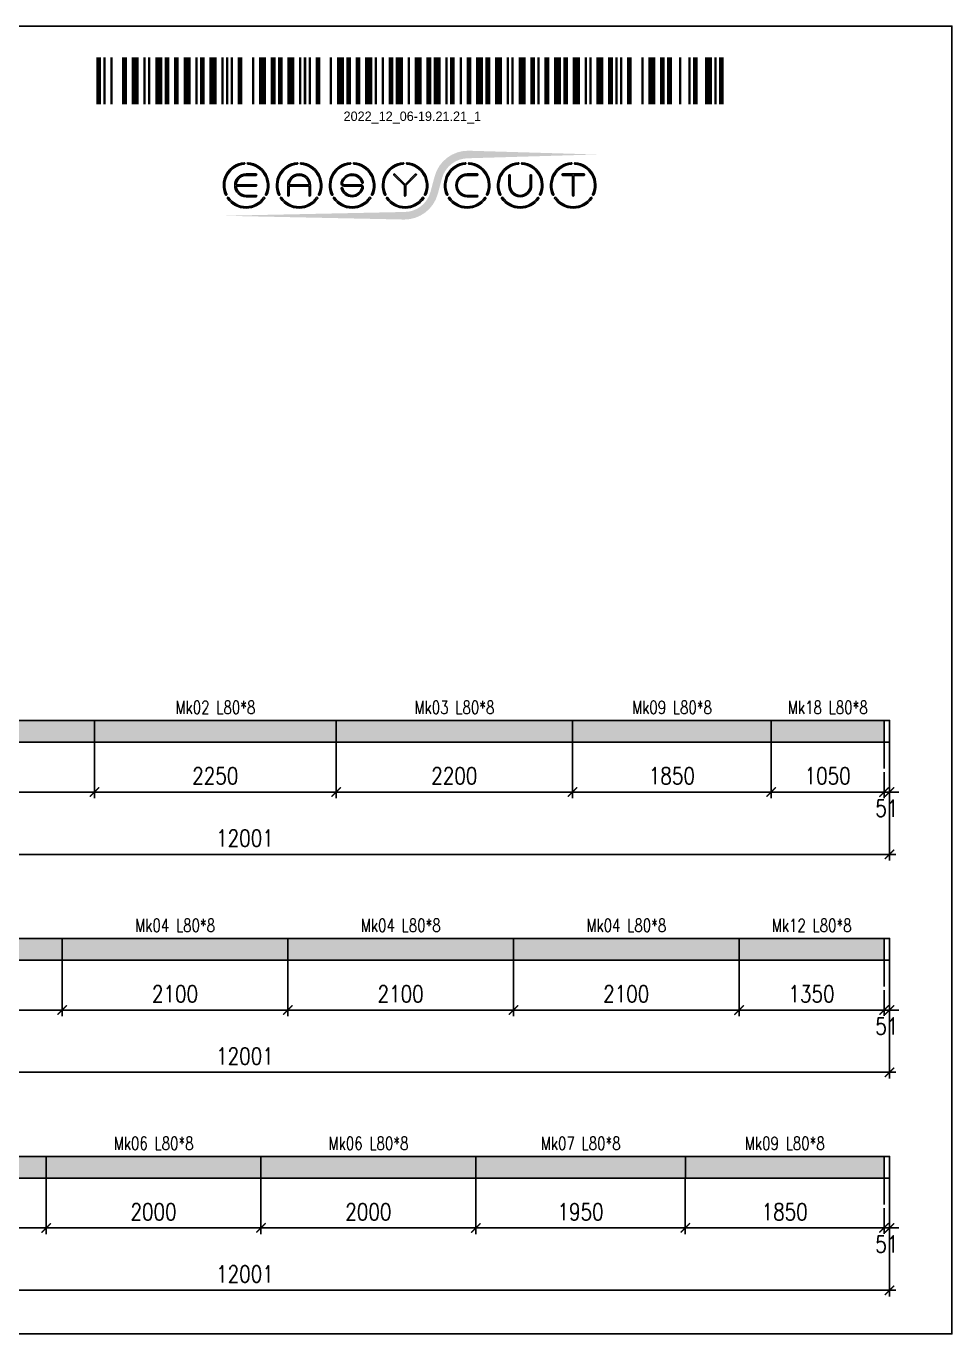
# Model space of a CAD drawing. Header units: millimetres. Extents: x -56 to 421004, y -1 to 91234.
# Drawn here: x 304739 to 313356, y 78962 to 91137 of the extents above; entities that cross this region are included whole.
import ezdxf
from ezdxf.enums import TextEntityAlignment as Align

# ---------------------------------------------------------------- set-up
doc = ezdxf.new("R2010")
doc.units = ezdxf.units.MM
doc.styles.add('EasyCutStyle', font='romans.shx', dxfattribs={"width": 0.8})
doc.styles.add('EasyCutStyleOptimezeBars', font='Romans.shx', dxfattribs={"width": 0.8})
doc.dimstyles.new('EasyCutDimOptimezeBars', dxfattribs={"dimscale": 57.971, "dimtxt": 2.7, "dimasz": 1.5, "dimexe": 1, "dimexo": 0, "dimgap": 1.25, "dimtad": 1, "dimdec": 1, "dimrnd": 0.5, "dimzin": 12, "dimdsep": 46, "dimtxsty": 'EasyCutStyleOptimezeBars', "dimblk": 'ARCHTICK', "dimblk1": 'ARCHTICK', "dimblk2": 'ARCHTICK', "dimcen": 1, "dimdle": 1, "dimclrd": 1, "dimclre": 1, "dimclrt": 3, "dimadec": 3, "dimazin": 0, "dimtfac": 1, "dimtdec": 1, "dimtix": 1, "dimtmove": 0, "dimatfit": 3, "dimfxl": 1, "dimtfill": 1, "dimtolj": 1, "dimtzin": 0, "dimarcsym": 0})

# ---------------------------------------------------------------- blocks, each defined once
blk = doc.blocks.new('Logo')
h = blk.add_hatch(color=256)
h.set_gradient(color1=(255, 0, 0), color2=(255, 255, 0), tint=1)
h.paths.add_polyline_path([(20.48, 4.44, -0.339454), (37.06, 17.17), (118.64, 19.57), (37.06, 21.97, 0.339454), (15.84, 5.69), (13.2, -4.16, -0.339454), (-3.38, -16.88), (-118.22, -19.28), (-3.38, -21.68, 0.339454), (17.84, -5.4)])
for color, points in [(140, [(-115.95, -5.72, -1), (-116.73, -6.09, -0.520567), (-104.94, 14.35, -1), (-104.86, 13.48, 0.520567)]), (140, [(-91.41, -5.72, 1), (-90.63, -6.09, 0.520567), (-102.42, 14.35, 0.916853), (-102.57, 13.5, 0.043377), (-102.5, 13.48, -0.520567)]), (140, [(-82.35, -5.72, -1), (-83.13, -6.09, -0.520567), (-71.34, 14.35, -1), (-71.26, 13.48, 0.520567)]), (140, [(-57.81, -5.72, 1), (-57.03, -6.09, 0.520567), (-68.82, 14.35, 1), (-68.9, 13.48, -0.520567)]), (140, [(-48.75, -5.72, -1), (-49.53, -6.09, -0.520567), (-37.74, 14.35, -1), (-37.66, 13.48, 0.520567)]), (140, [(-24.21, -5.72, 1), (-23.43, -6.09, 0.520567), (-35.22, 14.35, 1), (-35.3, 13.48, -0.520567)]), (140, [(-15.15, -5.72, -1), (-15.93, -6.09, -0.520567), (-4.14, 14.35, -1), (-4.06, 13.48, 0.520567)]), (140, [(9.39, -5.72, 1), (10.17, -6.09, 0.520567), (-1.62, 14.35, 1), (-1.7, 13.48, -0.520567)]), (140, [(24.21, -5.72, -1), (23.43, -6.09, -0.520567), (35.22, 14.35, -1), (35.3, 13.48, 0.520567)]), (140, [(48.75, -5.72, 1), (49.53, -6.09, 0.520567), (37.74, 14.35, 1), (37.66, 13.48, -0.520567)]), (140, [(57.81, -5.72, -1), (57.03, -6.09, -0.520567), (68.82, 14.35, -1), (68.9, 13.48, 0.520567)]), (140, [(82.35, -5.72, 1), (83.13, -6.09, 0.520567), (71.34, 14.35, 1), (71.26, 13.48, -0.520567)]), (140, [(91.41, -5.72, -1), (90.63, -6.09, -0.520567), (102.42, 14.35, -1), (102.5, 13.48, 0.520567)]), (140, [(115.95, -5.72, 1), (116.73, -6.09, 0.520567), (104.94, 14.35, 1), (104.86, 13.48, -0.520567)]), (256, [(-97.34, 0.43), (-110, 0.43, -0.394366), (-103.68, 6.34), (-97.34, 6.34, 1), (-97.34, 7.2), (-103.68, 7.2, 1), (-103.68, -7.2), (-97.34, -7.2, 1), (-97.34, -6.34), (-103.68, -6.34, -0.394366), (-110, -0.43), (-97.34, -0.43, 1)]), (256, [(-31.16, -0.43, -0.486114), (-30.32, -1.5, -0.776377), (-42.6, -1.64, 1), (-43.43, -1.86, 0.776377), (-29.48, -1.71, 0.486114), (-31.16, 0.43), (-41.8, 0.43, -0.486114), (-42.64, 1.5, -0.776377), (-30.36, 1.64, 1), (-29.53, 1.86, 0.776377), (-43.48, 1.71, 0.486114), (-41.8, -0.43)]), (256, [(-9.34, 7.07, 1), (-9.95, 6.46), (-3.31, -0.18), (-3.31, -6.34, 1), (-2.45, -6.34), (-2.45, -0.18), (4.19, 6.46, 1), (3.58, 7.07), (-2.88, 0.61)]), (256, [(36.48, -7.2), (42.82, -7.2, 1), (42.82, -6.34), (36.48, -6.34, -1), (36.48, 6.34), (42.82, 6.34, 1), (42.82, 7.2), (36.48, 7.2, 1)]), (256, [(63.74, 0), (63.74, 6.34, 1), (62.88, 6.34), (62.88, 0, 1), (77.28, 0), (77.28, 6.34, 1), (76.42, 6.34), (76.42, 0, -1)]), (256, [(96.91, 7.2, 1), (96.91, 6.34), (103.25, 6.34), (103.25, -6.34, 1), (104.11, -6.34), (104.11, 6.34), (110.45, 6.34, 1), (110.45, 7.2)]), (140, [(-91.88, -8.26, 1), (-92.59, -7.76, -0.520567), (-114.77, -7.76, 1), (-115.48, -8.26, 0.520567)]), (140, [(-58.28, -8.26, 1), (-58.99, -7.76, -0.520567), (-81.17, -7.76, 1), (-81.88, -8.26, 0.520567)]), (140, [(-24.68, -8.26, 1), (-25.39, -7.76, -0.520567), (-47.57, -7.76, 1), (-48.28, -8.26, 0.520567)]), (140, [(8.92, -8.26, 1), (8.21, -7.76, -0.520567), (-13.97, -7.76, 1), (-14.68, -8.26, 0.520567)]), (140, [(48.28, -8.26, 1), (47.57, -7.76, -0.520567), (25.39, -7.76, 1), (24.68, -8.26, 0.520567)]), (140, [(81.88, -8.26, 1), (81.17, -7.76, -0.520567), (58.99, -7.76, 1), (58.28, -8.26, 0.520567)]), (140, [(115.48, -8.26, 1), (114.77, -7.76, -0.520567), (92.59, -7.76, 1), (91.88, -8.26, 0.520567)])]:
    blk.add_hatch(color=color).paths.add_polyline_path(points)
h = blk.add_hatch(color=256)
h.paths.add_polyline_path([(-63.74, -0.43), (-63.74, -6.34, 1), (-62.88, -6.34), (-62.88, 0, 1), (-77.28, 0), (-77.28, -6.34, 1), (-76.42, -6.34), (-76.42, -0.43)])
h.paths.add_polyline_path([(-76.4, 0.43, -0.933992), (-63.76, 0.43)], flags=16)
for p, q in [((-97.34, 0.43), (-110, 0.43)), ((-103.68, 7.2), (-97.34, 7.2)), ((-103.68, 6.34), (-97.34, 6.34)), ((-77.28, 0), (-77.28, -6.34)), ((-63.76, 0.43), (-76.4, 0.43)), ((-62.88, 0), (-62.88, -6.34)), ((-31.16, 0.43), (-41.8, 0.43)), ((-3.31, -0.18), (-9.95, 6.46)), ((-2.88, 0.61), (-9.34, 7.07)), ((-2.88, 0.61), (3.58, 7.07)), ((-2.45, -0.18), (4.19, 6.46)), ((36.48, 7.2), (42.82, 7.2)), ((36.48, 6.34), (42.82, 6.34)), ((62.88, 0), (62.88, 6.34)), ((63.74, 0), (63.74, 6.34)), ((76.42, 0), (76.42, 6.34)), ((77.28, 0), (77.28, 6.34)), ((110.45, 7.2), (96.91, 7.2)), ((103.25, 6.34), (96.91, 6.34)), ((103.25, 6.34), (103.25, -6.34)), ((104.11, 6.34), (104.11, -6.34)), ((110.45, 6.34), (104.11, 6.34)), ((-97.34, -0.43), (-110, -0.43)), ((-103.68, -6.34), (-97.34, -6.34)), ((-103.68, -7.2), (-97.34, -7.2)), ((-76.42, -0.43), (-76.42, -6.34)), ((-63.74, -0.43), (-76.42, -0.43)), ((-63.74, -0.43), (-63.74, -6.34)), ((-31.16, -0.43), (-41.8, -0.43)), ((-3.31, -0.18), (-3.31, -6.34)), ((-2.45, -0.18), (-2.45, -6.34)), ((36.48, -6.34), (42.82, -6.34)), ((36.48, -7.2), (42.82, -7.2))]:
    blk.add_line(p, q)
at = {"color": 140}
for centre, radius, start, end in [((-103.68, 0), 14.4, 95, 205), ((-103.68, 0), 13.54, 95, 205), ((-104.9, 13.91), 0.432, 275, 95), ((-102.46, 13.91), 0.432, 85, 265), ((-103.68, 0), 13.54, 335, 85), ((-103.68, 0), 14.4, 335, 85), ((-70.08, 0), 14.4, 95, 205), ((-70.08, 0), 13.54, 95, 205), ((-71.3, 13.91), 0.432, 275, 95), ((-68.86, 13.91), 0.432, 85, 265), ((-70.08, 0), 13.54, 335, 85), ((-70.08, 0), 14.4, 335, 85), ((-36.48, 0), 14.4, 95, 205), ((-36.48, 0), 13.54, 95, 205), ((-37.7, 13.91), 0.432, 275, 95), ((-35.26, 13.91), 0.432, 85, 265), ((-36.48, 0), 13.54, 335, 85), ((-36.48, 0), 14.4, 335, 85), ((-2.88, 0), 14.4, 95, 205), ((-2.88, 0), 13.54, 95, 205), ((-4.1, 13.91), 0.432, 275, 95), ((-1.66, 13.91), 0.432, 85, 265), ((-2.88, 0), 13.54, 335, 85), ((-2.88, 0), 14.4, 335, 85), ((36.48, 0), 14.4, 95, 205), ((36.48, 0), 13.54, 95, 205), ((35.26, 13.91), 0.432, 275, 95), ((37.7, 13.91), 0.432, 85, 265), ((36.48, 0), 13.54, 335, 85), ((36.48, 0), 14.4, 335, 85), ((70.08, 0), 14.4, 95, 205), ((70.08, 0), 13.54, 95, 205), ((68.86, 13.91), 0.432, 275, 95), ((71.3, 13.91), 0.432, 85, 265), ((70.08, 0), 13.54, 335, 85), ((70.08, 0), 14.4, 335, 85), ((103.68, 0), 14.4, 95, 205), ((103.68, 0), 13.54, 95, 205), ((102.46, 13.91), 0.432, 275, 95), ((104.9, 13.91), 0.432, 85, 265), ((103.68, 0), 13.54, 335, 85), ((103.68, 0), 14.4, 335, 85), ((-116.34, -5.9), 0.432, 205, 25), ((-115.12, -8.01), 0.432, 35, 215), ((-103.68, 0), 14.4, 215, 325), ((-103.68, 0), 13.54, 215, 325), ((-92.24, -8.01), 0.432, 325, 145), ((-91.02, -5.9), 0.432, 155, 335), ((-82.74, -5.9), 0.432, 205, 25), ((-81.52, -8.01), 0.432, 35, 215), ((-70.08, 0), 14.4, 215, 325), ((-70.08, 0), 13.54, 215, 325), ((-58.64, -8.01), 0.432, 325, 145), ((-57.42, -5.9), 0.432, 155, 335), ((-49.14, -5.9), 0.432, 205, 25), ((-47.92, -8.01), 0.432, 35, 215), ((-36.48, 0), 14.4, 215, 325), ((-36.48, 0), 13.54, 215, 325), ((-25.04, -8.01), 0.432, 325, 145), ((-23.82, -5.9), 0.432, 155, 335), ((-15.54, -5.9), 0.432, 205, 25), ((-14.32, -8.01), 0.432, 35, 215), ((-2.88, 0), 14.4, 215, 325), ((-2.88, 0), 13.54, 215, 325), ((8.56, -8.01), 0.432, 325, 145), ((9.78, -5.9), 0.432, 155, 335), ((23.82, -5.9), 0.432, 205, 25), ((25.04, -8.01), 0.432, 35, 215), ((36.48, 0), 14.4, 215, 325), ((36.48, 0), 13.54, 215, 325), ((47.92, -8.01), 0.432, 325, 145), ((49.14, -5.9), 0.432, 155, 335), ((57.42, -5.9), 0.432, 205, 25), ((58.64, -8.01), 0.432, 35, 215), ((70.08, 0), 14.4, 215, 325), ((70.08, 0), 13.54, 215, 325), ((81.52, -8.01), 0.432, 325, 145), ((82.74, -5.9), 0.432, 155, 335), ((91.02, -5.9), 0.432, 205, 25), ((92.24, -8.01), 0.432, 35, 215), ((103.68, 0), 14.4, 215, 325), ((103.68, 0), 13.54, 215, 325), ((115.12, -8.01), 0.432, 325, 145), ((116.34, -5.9), 0.432, 155, 335)]:
    blk.add_arc(centre, radius, start, end, dxfattribs=at)
for centre, radius, start, end in [((-103.68, 0), 7.2, 90, 270), ((-103.68, 0), 6.34, 90, 176.09044), ((-97.34, 6.77), 0.432, 270, 90), ((-97.34, 0), 0.432, 270, 90), ((-70.08, 0), 7.2, 0, 180), ((-70.08, 0), 6.34, 3.90956, 176.09044), ((-41.8, 1.3), 1.73, 166.29977, 270), ((-36.48, 0), 7.2, 15, 166.29977), ((-41.8, 1.3), 0.864, 166.29977, 270), ((-36.48, 0), 6.34, 15, 166.29977), ((-31.16, -1.3), 1.73, 346.29977, 90), ((-29.94, 1.75), 0.432, 195, 15), ((-9.65, 6.77), 0.432, 45, 225), ((3.89, 6.77), 0.432, 315, 135), ((36.48, 0), 7.2, 90, 270), ((36.48, 0), 6.34, 90, 270), ((42.82, 6.77), 0.432, 270, 90), ((63.31, 6.34), 0.432, 0, 180), ((70.08, 0), 7.2, 180, 0), ((70.08, 0), 6.34, 180, 0), ((76.85, 6.34), 0.432, 0, 180), ((96.91, 6.77), 0.432, 90, 270), ((110.45, 6.77), 0.432, 270, 90), ((-103.68, 0), 6.34, 183.90956, 270), ((-97.34, -6.77), 0.432, 270, 90), ((-76.85, -6.34), 0.432, 180, 0), ((-63.31, -6.34), 0.432, 180, 0), ((-43.02, -1.75), 0.432, 15, 195), ((-36.48, 0), 7.2, 195, 346.29977), ((-36.48, 0), 6.34, 195, 346.29977), ((-31.16, -1.3), 0.864, 346.29977, 90), ((-2.88, -6.34), 0.432, 180, 0), ((42.82, -6.77), 0.432, 270, 90), ((103.68, -6.34), 0.432, 180, 0)]:
    blk.add_arc(centre, radius, start, end)
blk = doc.blocks.new('BARCODE128_2022_12_06-19.21.21_1')
at = {"linetype": 'Continuous'}
for points, const_width in [([(1, 0), (1, 20)], 2), ([(3.5, 0), (3.5, 20)], 1), ([(6.5, 0), (6.5, 20)], 1), ([(12, 0), (12, 20)], 2), ([(16.5, 0), (16.5, 20)], 3), ([(20.5, 0), (20.5, 20)], 1), ([(22.5, 0), (22.5, 20)], 1), ([(26.5, 0), (26.5, 20)], 3), ([(30, 0), (30, 20)], 2), ([(34, 0), (34, 20)], 2), ([(38.5, 0), (38.5, 20)], 3), ([(42.5, 0), (42.5, 20)], 1), ([(45, 0), (45, 20)], 2), ([(49.5, 0), (49.5, 20)], 3), ([(53.5, 0), (53.5, 20)], 1), ([(55.5, 0), (55.5, 20)], 1), ([(57.5, 0), (57.5, 20)], 1), ([(61, 0), (61, 20)], 2), ([(66.5, 0), (66.5, 20)], 1), ([(70.5, 0), (70.5, 20)], 3), ([(75, 0), (75, 20)], 2), ([(78, 0), (78, 20)], 2), ([(82.5, 0), (82.5, 20)], 3), ([(86.5, 0), (86.5, 20)], 1), ([(88.5, 0), (88.5, 20)], 1), ([(90.5, 0), (90.5, 20)], 1), ([(94, 0), (94, 20)], 2), ([(99.5, 0), (99.5, 20)], 1), ([(103.5, 0), (103.5, 20)], 3), ([(107, 0), (107, 20)], 2), ([(111, 0), (111, 20)], 2), ([(115.5, 0), (115.5, 20)], 3), ([(118.5, 0), (118.5, 20)], 1), ([(121.5, 0), (121.5, 20)], 1), ([(125, 0), (125, 20)], 2), ([(128.5, 0), (128.5, 20)], 3), ([(132.5, 0), (132.5, 20)], 1), ([(136.5, 0), (136.5, 20)], 3), ([(141, 0), (141, 20)], 2), ([(144.5, 0), (144.5, 20)], 3), ([(148.5, 0), (148.5, 20)], 1), ([(151, 0), (151, 20)], 2), ([(154.5, 0), (154.5, 20)], 1), ([(158, 0), (158, 20)], 2), ([(162.5, 0), (162.5, 20)], 3), ([(166, 0), (166, 20)], 2), ([(170.5, 0), (170.5, 20)], 3), ([(174.5, 0), (174.5, 20)], 1), ([(176.5, 0), (176.5, 20)], 1), ([(180.5, 0), (180.5, 20)], 3), ([(185, 0), (185, 20)], 2), ([(187.5, 0), (187.5, 20)], 1), ([(191, 0), (191, 20)], 2), ([(195.5, 0), (195.5, 20)], 3), ([(199, 0), (199, 20)], 2), ([(203.5, 0), (203.5, 20)], 3), ([(207.5, 0), (207.5, 20)], 1), ([(209.5, 0), (209.5, 20)], 1), ([(213.5, 0), (213.5, 20)], 3), ([(218, 0), (218, 20)], 2), ([(220.5, 0), (220.5, 20)], 1), ([(222.5, 0), (222.5, 20)], 1), ([(226, 0), (226, 20)], 2), ([(231.5, 0), (231.5, 20)], 1), ([(235.5, 0), (235.5, 20)], 3), ([(240, 0), (240, 20)], 2), ([(243, 0), (243, 20)], 2), ([(247.5, 0), (247.5, 20)], 1), ([(251.5, 0), (251.5, 20)], 1), ([(254, 0), (254, 20)], 2), ([(259.5, 0), (259.5, 20)], 3), ([(262.5, 0), (262.5, 20)], 1), ([(265, 0), (265, 20)], 2)]:
    blk.add_lwpolyline(points, dxfattribs=dict(at, const_width=const_width))
blk.add_text('2022_12_06-19.21.21_1', height=4).set_placement((134, -7), align=Align.CENTER)
blk = doc.blocks.new('_ArchTick')
at = {"color": 0, "linetype": 'ByBlock', "const_width": 0.15}
blk.add_lwpolyline([(-0.5, -0.5), (0.5, 0.5)], dxfattribs=at)
blk = doc.blocks.new('*D1605')
at = {"color": 1, "lineweight": -2}
for p, q in [((303125, 84470), (303125, 83948)), ((305375, 84470), (305375, 83948)), ((303067, 84006), (305433, 84006))]:
    blk.add_line(p, q, dxfattribs=at)
at = {"layer": 'Defpoints', "color": 0}
for p in [(303125, 84470), (305375, 84470), (305375, 84006)]:
    blk.add_point(p, dxfattribs=at)
at = {"color": 1, "lineweight": -2, "xscale": 86.9637, "yscale": 86.9637, "zscale": 86.9637, "rotation": 180}
blk.add_blockref('_ArchTick', (303125, 84006), dxfattribs=at)
at = {"color": 1, "lineweight": -2, "xscale": 86.9637, "yscale": 86.9637, "zscale": 86.9637}
blk.add_blockref('_ArchTick', (305375, 84006), dxfattribs=at)
at = {"color": 3, "insert": (304250, 84157), "char_height": 156.5, "attachment_point": 5, "style": 'EasyCutStyleOptimezeBars', "bg_fill": 3, "box_fill_scale": 1.1, "bg_fill_color": 256, "bg_fill_true_color": 13158600, "bg_fill_transparency": 7929972}
blk.add_mtext('\\A1;2250', dxfattribs=at)
blk = doc.blocks.new('*D1606')
at = {"color": 1, "lineweight": -2}
for p, q in [((305375, 84470), (305375, 83948)), ((307625, 84470), (307625, 83948)), ((305317, 84006), (307683, 84006))]:
    blk.add_line(p, q, dxfattribs=at)
at = {"layer": 'Defpoints', "color": 0}
for p in [(305375, 84470), (307625, 84470), (307625, 84006)]:
    blk.add_point(p, dxfattribs=at)
at = {"color": 1, "lineweight": -2, "xscale": 86.9637, "yscale": 86.9637, "zscale": 86.9637, "rotation": 180}
blk.add_blockref('_ArchTick', (305375, 84006), dxfattribs=at)
at = {"color": 1, "lineweight": -2, "xscale": 86.9637, "yscale": 86.9637, "zscale": 86.9637}
blk.add_blockref('_ArchTick', (307625, 84006), dxfattribs=at)
at = {"color": 3, "insert": (306500, 84157), "char_height": 156.5, "attachment_point": 5, "style": 'EasyCutStyleOptimezeBars', "bg_fill": 3, "box_fill_scale": 1.1, "bg_fill_color": 256, "bg_fill_true_color": 13158600, "bg_fill_transparency": 5293176}
blk.add_mtext('\\A1;2250', dxfattribs=at)
blk = doc.blocks.new('*D1607')
at = {"color": 1, "lineweight": -2}
for p, q in [((307625, 84470), (307625, 83948)), ((309825, 84470), (309825, 83948)), ((307567, 84006), (309883, 84006))]:
    blk.add_line(p, q, dxfattribs=at)
at = {"layer": 'Defpoints', "color": 0}
for p in [(307625, 84470), (309825, 84470), (309825, 84006)]:
    blk.add_point(p, dxfattribs=at)
at = {"color": 1, "lineweight": -2, "xscale": 86.9637, "yscale": 86.9637, "zscale": 86.9637, "rotation": 180}
blk.add_blockref('_ArchTick', (307625, 84006), dxfattribs=at)
at = {"color": 1, "lineweight": -2, "xscale": 86.9637, "yscale": 86.9637, "zscale": 86.9637}
blk.add_blockref('_ArchTick', (309825, 84006), dxfattribs=at)
at = {"color": 3, "insert": (308725, 84157), "char_height": 156.5, "attachment_point": 5, "style": 'EasyCutStyleOptimezeBars', "bg_fill": 3, "box_fill_scale": 1.1, "bg_fill_color": 256, "bg_fill_true_color": 13158600, "bg_fill_transparency": 5292992}
blk.add_mtext('\\A1;2200', dxfattribs=at)
blk = doc.blocks.new('*D1608')
at = {"color": 1, "lineweight": -2}
for p, q in [((309825, 84470), (309825, 83948)), ((311675, 84470), (311675, 83948)), ((309767, 84006), (311733, 84006))]:
    blk.add_line(p, q, dxfattribs=at)
at = {"layer": 'Defpoints', "color": 0}
for p in [(309825, 84470), (311675, 84470), (311675, 84006)]:
    blk.add_point(p, dxfattribs=at)
at = {"color": 1, "lineweight": -2, "xscale": 86.9637, "yscale": 86.9637, "zscale": 86.9637, "rotation": 180}
blk.add_blockref('_ArchTick', (309825, 84006), dxfattribs=at)
at = {"color": 1, "lineweight": -2, "xscale": 86.9637, "yscale": 86.9637, "zscale": 86.9637}
blk.add_blockref('_ArchTick', (311675, 84006), dxfattribs=at)
at = {"color": 3, "insert": (310750, 84157), "char_height": 156.5, "attachment_point": 5, "style": 'EasyCutStyleOptimezeBars', "bg_fill": 3, "box_fill_scale": 1.1, "bg_fill_color": 256, "bg_fill_true_color": 13158600, "bg_fill_transparency": 11641632}
blk.add_mtext('\\A1;1850', dxfattribs=at)
blk = doc.blocks.new('*D1609')
at = {"color": 1, "lineweight": -2}
for p, q in [((311675, 84470), (311675, 83948)), ((312725, 84470), (312725, 83948)), ((311617, 84006), (312783, 84006))]:
    blk.add_line(p, q, dxfattribs=at)
at = {"layer": 'Defpoints', "color": 0}
for p in [(311675, 84470), (312725, 84470), (312725, 84006)]:
    blk.add_point(p, dxfattribs=at)
at = {"color": 1, "lineweight": -2, "xscale": 86.9637, "yscale": 86.9637, "zscale": 86.9637, "rotation": 180}
blk.add_blockref('_ArchTick', (311675, 84006), dxfattribs=at)
at = {"color": 1, "lineweight": -2, "xscale": 86.9637, "yscale": 86.9637, "zscale": 86.9637}
blk.add_blockref('_ArchTick', (312725, 84006), dxfattribs=at)
at = {"color": 3, "insert": (312200, 84157), "char_height": 156.5, "attachment_point": 5, "style": 'EasyCutStyleOptimezeBars', "bg_fill": 3, "box_fill_scale": 1.1, "bg_fill_color": 256, "bg_fill_true_color": 13158600, "bg_fill_transparency": 1435548}
blk.add_mtext('\\A1;1050', dxfattribs=at)
blk = doc.blocks.new('*D1610')
at = {"color": 1, "lineweight": -2}
for p, q in [((312725, 84470), (312725, 83948)), ((312776, 84470), (312776, 83948)), ((312725, 84006), (312638, 84006)), ((312725, 84006), (312776, 84006)), ((312776, 84006), (312863, 84006))]:
    blk.add_line(p, q, dxfattribs=at)
at = {"layer": 'Defpoints', "color": 0}
for p in [(312725, 84470), (312776, 84470)]:
    blk.add_point(p, dxfattribs=at)
at = {"color": 1, "lineweight": -2, "xscale": 86.9637, "yscale": 86.9637, "zscale": 86.9637}
blk.add_blockref('_ArchTick', (312725, 84006), dxfattribs=at)
at = {"color": 1, "lineweight": -2, "xscale": 86.9637, "yscale": 86.9637, "zscale": 86.9637, "rotation": 180}
blk.add_blockref('_ArchTick', (312776, 84006), dxfattribs=at)
at = {"color": 3, "char_height": 156.5, "attachment_point": 5, "style": 'EasyCutStyleOptimezeBars', "bg_fill": 3, "box_fill_scale": 1.1, "bg_fill_color": 256, "bg_fill_true_color": 13158600}
for s, insert, bg_fill_transparency in [('\\A1;', (312751, 84209), 753676), ('\\A1;51', (312751, 83855), 766396)]:
    blk.add_mtext(s, dxfattribs=dict(at, insert=insert, bg_fill_transparency=bg_fill_transparency))
at = {"layer": 'Defpoints', "color": 0}
blk.add_point((312776, 84006), dxfattribs=at)
blk = doc.blocks.new('*D1611')
at = {"color": 1, "lineweight": -2}
for p, q in [((300775, 84470), (300775, 83368)), ((312776, 84470), (312776, 83368)), ((300717, 83426), (312834, 83426))]:
    blk.add_line(p, q, dxfattribs=at)
at = {"layer": 'Defpoints', "color": 0}
for p in [(300775, 84470), (312776, 84470), (312776, 83426)]:
    blk.add_point(p, dxfattribs=at)
at = {"color": 1, "lineweight": -2, "xscale": 86.9637, "yscale": 86.9637, "zscale": 86.9637, "rotation": 180}
blk.add_blockref('_ArchTick', (300775, 83426), dxfattribs=at)
at = {"color": 1, "lineweight": -2, "xscale": 86.9637, "yscale": 86.9637, "zscale": 86.9637}
blk.add_blockref('_ArchTick', (312776, 83426), dxfattribs=at)
at = {"color": 3, "insert": (306776, 83577), "char_height": 156.5, "attachment_point": 5, "style": 'EasyCutStyleOptimezeBars', "bg_fill": 3, "box_fill_scale": 1.1, "bg_fill_color": 256, "bg_fill_true_color": 13158600, "bg_fill_transparency": 5293508}
blk.add_mtext('\\A1;12001', dxfattribs=at)
blk = doc.blocks.new('*D1613')
at = {"color": 1, "lineweight": -2}
for p, q in [((302975, 82441), (302975, 81919)), ((305075, 82441), (305075, 81919)), ((302917, 81977), (305133, 81977))]:
    blk.add_line(p, q, dxfattribs=at)
at = {"layer": 'Defpoints', "color": 0}
for p in [(302975, 82441), (305075, 82441), (305075, 81977)]:
    blk.add_point(p, dxfattribs=at)
at = {"color": 1, "lineweight": -2, "xscale": 86.9637, "yscale": 86.9637, "zscale": 86.9637, "rotation": 180}
blk.add_blockref('_ArchTick', (302975, 81977), dxfattribs=at)
at = {"color": 1, "lineweight": -2, "xscale": 86.9637, "yscale": 86.9637, "zscale": 86.9637}
blk.add_blockref('_ArchTick', (305075, 81977), dxfattribs=at)
at = {"color": 3, "insert": (304025, 82127), "char_height": 156.5, "attachment_point": 5, "style": 'EasyCutStyleOptimezeBars', "bg_fill": 3, "box_fill_scale": 1.1, "bg_fill_color": 256, "bg_fill_true_color": 13158600, "bg_fill_transparency": 11556744}
blk.add_mtext('\\A1;2100', dxfattribs=at)
blk = doc.blocks.new('*D1614')
at = {"color": 1, "lineweight": -2}
for p, q in [((305075, 82441), (305075, 81919)), ((307175, 82441), (307175, 81919)), ((305017, 81977), (307233, 81977))]:
    blk.add_line(p, q, dxfattribs=at)
at = {"layer": 'Defpoints', "color": 0}
for p in [(305075, 82441), (307175, 82441), (307175, 81977)]:
    blk.add_point(p, dxfattribs=at)
at = {"color": 1, "lineweight": -2, "xscale": 86.9637, "yscale": 86.9637, "zscale": 86.9637, "rotation": 180}
blk.add_blockref('_ArchTick', (305075, 81977), dxfattribs=at)
at = {"color": 1, "lineweight": -2, "xscale": 86.9637, "yscale": 86.9637, "zscale": 86.9637}
blk.add_blockref('_ArchTick', (307175, 81977), dxfattribs=at)
at = {"color": 3, "insert": (306125, 82127), "char_height": 156.5, "attachment_point": 5, "style": 'EasyCutStyleOptimezeBars', "bg_fill": 3, "box_fill_scale": 1.1, "bg_fill_color": 256, "bg_fill_true_color": 13158600, "bg_fill_transparency": 11556712}
blk.add_mtext('\\A1;2100', dxfattribs=at)
blk = doc.blocks.new('*D1615')
at = {"color": 1, "lineweight": -2}
for p, q in [((307175, 82441), (307175, 81919)), ((309275, 82441), (309275, 81919)), ((307117, 81977), (309333, 81977))]:
    blk.add_line(p, q, dxfattribs=at)
at = {"layer": 'Defpoints', "color": 0}
for p in [(307175, 82441), (309275, 82441), (309275, 81977)]:
    blk.add_point(p, dxfattribs=at)
at = {"color": 1, "lineweight": -2, "xscale": 86.9637, "yscale": 86.9637, "zscale": 86.9637, "rotation": 180}
blk.add_blockref('_ArchTick', (307175, 81977), dxfattribs=at)
at = {"color": 1, "lineweight": -2, "xscale": 86.9637, "yscale": 86.9637, "zscale": 86.9637}
blk.add_blockref('_ArchTick', (309275, 81977), dxfattribs=at)
at = {"color": 3, "insert": (308225, 82127), "char_height": 156.5, "attachment_point": 5, "style": 'EasyCutStyleOptimezeBars', "bg_fill": 3, "box_fill_scale": 1.1, "bg_fill_color": 256, "bg_fill_true_color": 13158600, "bg_fill_transparency": 0}
blk.add_mtext('\\A1;2100', dxfattribs=at)
blk = doc.blocks.new('*D1616')
at = {"color": 1, "lineweight": -2}
for p, q in [((309275, 82441), (309275, 81919)), ((311375, 82441), (311375, 81919)), ((309217, 81977), (311433, 81977))]:
    blk.add_line(p, q, dxfattribs=at)
at = {"layer": 'Defpoints', "color": 0}
for p in [(309275, 82441), (311375, 82441), (311375, 81977)]:
    blk.add_point(p, dxfattribs=at)
at = {"color": 1, "lineweight": -2, "xscale": 86.9637, "yscale": 86.9637, "zscale": 86.9637, "rotation": 180}
blk.add_blockref('_ArchTick', (309275, 81977), dxfattribs=at)
at = {"color": 1, "lineweight": -2, "xscale": 86.9637, "yscale": 86.9637, "zscale": 86.9637}
blk.add_blockref('_ArchTick', (311375, 81977), dxfattribs=at)
at = {"color": 3, "insert": (310325, 82127), "char_height": 156.5, "attachment_point": 5, "style": 'EasyCutStyleOptimezeBars', "bg_fill": 3, "box_fill_scale": 1.1, "bg_fill_color": 256, "bg_fill_true_color": 13158600, "bg_fill_transparency": 5298668}
blk.add_mtext('\\A1;2100', dxfattribs=at)
blk = doc.blocks.new('*D1617')
at = {"color": 1, "lineweight": -2}
for p, q in [((311375, 82441), (311375, 81919)), ((312725, 82441), (312725, 81919)), ((311317, 81977), (312783, 81977))]:
    blk.add_line(p, q, dxfattribs=at)
at = {"layer": 'Defpoints', "color": 0}
for p in [(311375, 82441), (312725, 82441), (312725, 81977)]:
    blk.add_point(p, dxfattribs=at)
at = {"color": 1, "lineweight": -2, "xscale": 86.9637, "yscale": 86.9637, "zscale": 86.9637, "rotation": 180}
blk.add_blockref('_ArchTick', (311375, 81977), dxfattribs=at)
at = {"color": 1, "lineweight": -2, "xscale": 86.9637, "yscale": 86.9637, "zscale": 86.9637}
blk.add_blockref('_ArchTick', (312725, 81977), dxfattribs=at)
at = {"color": 3, "insert": (312050, 82127), "char_height": 156.5, "attachment_point": 5, "style": 'EasyCutStyleOptimezeBars', "bg_fill": 3, "box_fill_scale": 1.1, "bg_fill_color": 256, "bg_fill_true_color": 13158600, "bg_fill_transparency": 11992560}
blk.add_mtext('\\A1;1350', dxfattribs=at)
blk = doc.blocks.new('*D1618')
at = {"color": 1, "lineweight": -2}
for p, q in [((312725, 82441), (312725, 81919)), ((312776, 82441), (312776, 81919)), ((312725, 81977), (312638, 81977)), ((312725, 81977), (312776, 81977)), ((312776, 81977), (312863, 81977))]:
    blk.add_line(p, q, dxfattribs=at)
at = {"layer": 'Defpoints', "color": 0}
for p in [(312725, 82441), (312776, 82441)]:
    blk.add_point(p, dxfattribs=at)
at = {"color": 1, "lineweight": -2, "xscale": 86.9637, "yscale": 86.9637, "zscale": 86.9637}
blk.add_blockref('_ArchTick', (312725, 81977), dxfattribs=at)
at = {"color": 1, "lineweight": -2, "xscale": 86.9637, "yscale": 86.9637, "zscale": 86.9637, "rotation": 180}
blk.add_blockref('_ArchTick', (312776, 81977), dxfattribs=at)
at = {"color": 3, "char_height": 156.5, "attachment_point": 5, "style": 'EasyCutStyleOptimezeBars', "bg_fill": 3, "box_fill_scale": 1.1, "bg_fill_color": 256, "bg_fill_true_color": 13158600}
for s, insert, bg_fill_transparency in [('\\A1;', (312751, 82180), 16344498), ('\\A1;51', (312751, 81826), 0)]:
    blk.add_mtext(s, dxfattribs=dict(at, insert=insert, bg_fill_transparency=bg_fill_transparency))
at = {"layer": 'Defpoints', "color": 0}
blk.add_point((312776, 81977), dxfattribs=at)
blk = doc.blocks.new('*D1619')
at = {"color": 1, "lineweight": -2}
for p, q in [((300775, 82441), (300775, 81339)), ((312776, 82441), (312776, 81339)), ((300717, 81397), (312834, 81397))]:
    blk.add_line(p, q, dxfattribs=at)
at = {"layer": 'Defpoints', "color": 0}
for p in [(300775, 82441), (312776, 82441), (312776, 81397)]:
    blk.add_point(p, dxfattribs=at)
at = {"color": 1, "lineweight": -2, "xscale": 86.9637, "yscale": 86.9637, "zscale": 86.9637, "rotation": 180}
blk.add_blockref('_ArchTick', (300775, 81397), dxfattribs=at)
at = {"color": 1, "lineweight": -2, "xscale": 86.9637, "yscale": 86.9637, "zscale": 86.9637}
blk.add_blockref('_ArchTick', (312776, 81397), dxfattribs=at)
at = {"color": 3, "insert": (306776, 81548), "char_height": 156.5, "attachment_point": 5, "style": 'EasyCutStyleOptimezeBars', "bg_fill": 3, "box_fill_scale": 1.1, "bg_fill_color": 256, "bg_fill_true_color": 13158600, "bg_fill_transparency": 5299700}
blk.add_mtext('\\A1;12001', dxfattribs=at)
blk = doc.blocks.new('*D1621')
at = {"color": 1, "lineweight": -2}
for p, q in [((302875, 80411), (302875, 79890)), ((304925, 80411), (304925, 79890)), ((302817, 79948), (304983, 79948))]:
    blk.add_line(p, q, dxfattribs=at)
at = {"layer": 'Defpoints', "color": 0}
for p in [(302875, 80411), (304925, 80411), (304925, 79948)]:
    blk.add_point(p, dxfattribs=at)
at = {"color": 1, "lineweight": -2, "xscale": 86.9637, "yscale": 86.9637, "zscale": 86.9637, "rotation": 180}
blk.add_blockref('_ArchTick', (302875, 79948), dxfattribs=at)
at = {"color": 1, "lineweight": -2, "xscale": 86.9637, "yscale": 86.9637, "zscale": 86.9637}
blk.add_blockref('_ArchTick', (304925, 79948), dxfattribs=at)
at = {"color": 3, "insert": (303900, 80098), "char_height": 156.5, "attachment_point": 5, "style": 'EasyCutStyleOptimezeBars', "bg_fill": 3, "box_fill_scale": 1.1, "bg_fill_color": 256, "bg_fill_true_color": 13158600, "bg_fill_transparency": 1592160}
blk.add_mtext('\\A1;2050', dxfattribs=at)
blk = doc.blocks.new('*D1622')
at = {"color": 1, "lineweight": -2}
for p, q in [((304925, 80411), (304925, 79890)), ((306925, 80411), (306925, 79890)), ((304867, 79948), (306983, 79948))]:
    blk.add_line(p, q, dxfattribs=at)
at = {"layer": 'Defpoints', "color": 0}
for p in [(304925, 80411), (306925, 80411), (306925, 79948)]:
    blk.add_point(p, dxfattribs=at)
at = {"color": 1, "lineweight": -2, "xscale": 86.9637, "yscale": 86.9637, "zscale": 86.9637, "rotation": 180}
blk.add_blockref('_ArchTick', (304925, 79948), dxfattribs=at)
at = {"color": 1, "lineweight": -2, "xscale": 86.9637, "yscale": 86.9637, "zscale": 86.9637}
blk.add_blockref('_ArchTick', (306925, 79948), dxfattribs=at)
at = {"color": 3, "insert": (305925, 80098), "char_height": 156.5, "attachment_point": 5, "style": 'EasyCutStyleOptimezeBars', "bg_fill": 3, "box_fill_scale": 1.1, "bg_fill_color": 256, "bg_fill_true_color": 13158600, "bg_fill_transparency": 1597824}
blk.add_mtext('\\A1;2000', dxfattribs=at)
blk = doc.blocks.new('*D1623')
at = {"color": 1, "lineweight": -2}
for p, q in [((306925, 80411), (306925, 79890)), ((308925, 80411), (308925, 79890)), ((306867, 79948), (308983, 79948))]:
    blk.add_line(p, q, dxfattribs=at)
at = {"layer": 'Defpoints', "color": 0}
for p in [(306925, 80411), (308925, 80411), (308925, 79948)]:
    blk.add_point(p, dxfattribs=at)
at = {"color": 1, "lineweight": -2, "xscale": 86.9637, "yscale": 86.9637, "zscale": 86.9637, "rotation": 180}
blk.add_blockref('_ArchTick', (306925, 79948), dxfattribs=at)
at = {"color": 1, "lineweight": -2, "xscale": 86.9637, "yscale": 86.9637, "zscale": 86.9637}
blk.add_blockref('_ArchTick', (308925, 79948), dxfattribs=at)
at = {"color": 3, "insert": (307925, 80098), "char_height": 156.5, "attachment_point": 5, "style": 'EasyCutStyleOptimezeBars', "bg_fill": 3, "box_fill_scale": 1.1, "bg_fill_color": 256, "bg_fill_true_color": 13158600, "bg_fill_transparency": 5458116}
blk.add_mtext('\\A1;2000', dxfattribs=at)
blk = doc.blocks.new('*D1624')
at = {"color": 1, "lineweight": -2}
for p, q in [((308925, 80411), (308925, 79890)), ((310875, 80411), (310875, 79890)), ((308867, 79948), (310933, 79948))]:
    blk.add_line(p, q, dxfattribs=at)
at = {"layer": 'Defpoints', "color": 0}
for p in [(308925, 80411), (310875, 80411), (310875, 79948)]:
    blk.add_point(p, dxfattribs=at)
at = {"color": 1, "lineweight": -2, "xscale": 86.9637, "yscale": 86.9637, "zscale": 86.9637, "rotation": 180}
blk.add_blockref('_ArchTick', (308925, 79948), dxfattribs=at)
at = {"color": 1, "lineweight": -2, "xscale": 86.9637, "yscale": 86.9637, "zscale": 86.9637}
blk.add_blockref('_ArchTick', (310875, 79948), dxfattribs=at)
at = {"color": 3, "insert": (309900, 80098), "char_height": 156.5, "attachment_point": 5, "style": 'EasyCutStyleOptimezeBars', "bg_fill": 3, "box_fill_scale": 1.1, "bg_fill_color": 256, "bg_fill_true_color": 13158600, "bg_fill_transparency": 0}
blk.add_mtext('\\A1;1950', dxfattribs=at)
blk = doc.blocks.new('*D1625')
at = {"color": 1, "lineweight": -2}
for p, q in [((310875, 80411), (310875, 79890)), ((312725, 80411), (312725, 79890)), ((310817, 79948), (312783, 79948))]:
    blk.add_line(p, q, dxfattribs=at)
at = {"layer": 'Defpoints', "color": 0}
for p in [(310875, 80411), (312725, 80411), (312725, 79948)]:
    blk.add_point(p, dxfattribs=at)
at = {"color": 1, "lineweight": -2, "xscale": 86.9637, "yscale": 86.9637, "zscale": 86.9637, "rotation": 180}
blk.add_blockref('_ArchTick', (310875, 79948), dxfattribs=at)
at = {"color": 1, "lineweight": -2, "xscale": 86.9637, "yscale": 86.9637, "zscale": 86.9637}
blk.add_blockref('_ArchTick', (312725, 79948), dxfattribs=at)
at = {"color": 3, "insert": (311800, 80098), "char_height": 156.5, "attachment_point": 5, "style": 'EasyCutStyleOptimezeBars', "bg_fill": 3, "box_fill_scale": 1.1, "bg_fill_color": 256, "bg_fill_true_color": 13158600, "bg_fill_transparency": 5460696}
blk.add_mtext('\\A1;1850', dxfattribs=at)
blk = doc.blocks.new('*D1626')
at = {"color": 1, "lineweight": -2}
for p, q in [((312725, 80411), (312725, 79890)), ((312776, 80411), (312776, 79890)), ((312725, 79948), (312638, 79948)), ((312725, 79948), (312776, 79948)), ((312776, 79948), (312863, 79948))]:
    blk.add_line(p, q, dxfattribs=at)
at = {"layer": 'Defpoints', "color": 0}
for p in [(312725, 80411), (312776, 80411)]:
    blk.add_point(p, dxfattribs=at)
at = {"color": 1, "lineweight": -2, "xscale": 86.9637, "yscale": 86.9637, "zscale": 86.9637}
blk.add_blockref('_ArchTick', (312725, 79948), dxfattribs=at)
at = {"color": 1, "lineweight": -2, "xscale": 86.9637, "yscale": 86.9637, "zscale": 86.9637, "rotation": 180}
blk.add_blockref('_ArchTick', (312776, 79948), dxfattribs=at)
at = {"color": 3, "char_height": 156.5, "attachment_point": 5, "style": 'EasyCutStyleOptimezeBars', "bg_fill": 3, "box_fill_scale": 1.1, "bg_fill_color": 256, "bg_fill_true_color": 13158600, "bg_fill_transparency": 0}
for s, insert in [('\\A1;', (312751, 80150)), ('\\A1;51', (312751, 79797))]:
    blk.add_mtext(s, dxfattribs=dict(at, insert=insert))
at = {"layer": 'Defpoints', "color": 0}
blk.add_point((312776, 79948), dxfattribs=at)
blk = doc.blocks.new('*D1627')
at = {"color": 1, "lineweight": -2}
for p, q in [((300775, 80411), (300775, 79310)), ((312776, 80411), (312776, 79310)), ((300717, 79368), (312834, 79368))]:
    blk.add_line(p, q, dxfattribs=at)
at = {"layer": 'Defpoints', "color": 0}
for p in [(300775, 80411), (312776, 80411), (312776, 79368)]:
    blk.add_point(p, dxfattribs=at)
at = {"color": 1, "lineweight": -2, "xscale": 86.9637, "yscale": 86.9637, "zscale": 86.9637, "rotation": 180}
blk.add_blockref('_ArchTick', (300775, 79368), dxfattribs=at)
at = {"color": 1, "lineweight": -2, "xscale": 86.9637, "yscale": 86.9637, "zscale": 86.9637}
blk.add_blockref('_ArchTick', (312776, 79368), dxfattribs=at)
at = {"color": 3, "insert": (306776, 79519), "char_height": 156.5, "attachment_point": 5, "style": 'EasyCutStyleOptimezeBars', "bg_fill": 3, "box_fill_scale": 1.1, "bg_fill_color": 256, "bg_fill_true_color": 13158600, "bg_fill_transparency": 5461212}
blk.add_mtext('\\A1;12001', dxfattribs=at)

msp = doc.modelspace()

# ---------------------------------------------------------------- linework, layer by layer
at = {"color": 5}
msp.add_lwpolyline([(296137.32, 78961.98), (313356.13, 78961.98), (313356.13, 91136.9), (296137.32, 91136.9)], close=True, dxfattribs=at)
at = {"color": 231, "true_color": 0xfd58be}
for points in [[(300775.38, 84469.68), (312776.38, 84469.68), (312776.38, 84672.6), (300775.38, 84672.6)], [(300775.38, 82440.53), (312776.38, 82440.53), (312776.38, 82643.45), (300775.38, 82643.45)], [(300775.38, 80411.38), (312776.38, 80411.38), (312776.38, 80614.29), (300775.38, 80614.29)]]:
    msp.add_lwpolyline(points, close=True, dxfattribs=at)
at = {"color": 7}
for points in [[(303125.38, 84469.68), (305375.38, 84469.68), (305375.38, 84672.6), (303125.38, 84672.6)], [(305375.38, 84469.68), (307625.38, 84469.68), (307625.38, 84672.6), (305375.38, 84672.6)], [(307625.38, 84469.68), (309825.38, 84469.68), (309825.38, 84672.6), (307625.38, 84672.6)], [(309825.38, 84469.68), (311675.38, 84469.68), (311675.38, 84672.6), (309825.38, 84672.6)], [(311675.38, 84469.68), (312725.38, 84469.68), (312725.38, 84672.6), (311675.38, 84672.6)], [(302975.38, 82440.53), (305075.38, 82440.53), (305075.38, 82643.45), (302975.38, 82643.45)], [(305075.38, 82440.53), (307175.38, 82440.53), (307175.38, 82643.45), (305075.38, 82643.45)], [(307175.38, 82440.53), (309275.38, 82440.53), (309275.38, 82643.45), (307175.38, 82643.45)], [(309275.38, 82440.53), (311375.38, 82440.53), (311375.38, 82643.45), (309275.38, 82643.45)], [(311375.38, 82440.53), (312725.38, 82440.53), (312725.38, 82643.45), (311375.38, 82643.45)], [(302875.38, 80411.38), (304925.38, 80411.38), (304925.38, 80614.29), (302875.38, 80614.29)], [(304925.38, 80411.38), (306925.38, 80411.38), (306925.38, 80614.29), (304925.38, 80614.29)], [(306925.38, 80411.38), (308925.38, 80411.38), (308925.38, 80614.29), (306925.38, 80614.29)], [(308925.38, 80411.38), (310875.38, 80411.38), (310875.38, 80614.29), (308925.38, 80614.29)], [(310875.38, 80411.38), (312725.38, 80411.38), (312725.38, 80614.29), (310875.38, 80614.29)]]:
    msp.add_lwpolyline(points, close=True, dxfattribs=at)
at = {"color": 54, "true_color": 0xa4a517}
for points in [[(303125.38, 84469.68), (305375.38, 84469.68), (303125.38, 84672.6), (305375.38, 84672.6)], [(305375.38, 84469.68), (307625.38, 84469.68), (305375.38, 84672.6), (307625.38, 84672.6)]]:
    msp.add_solid(points, dxfattribs=at)
at = {"color": 54, "true_color": 0xa4a217}
msp.add_solid([(307625.38, 84469.68), (309825.38, 84469.68), (307625.38, 84672.6), (309825.38, 84672.6)], dxfattribs=at)
at = {"color": 54, "true_color": 0x9f8817}
for points in [[(309825.38, 84469.68), (311675.38, 84469.68), (309825.38, 84672.6), (311675.38, 84672.6)], [(310875.38, 80411.38), (312725.38, 80411.38), (310875.38, 80614.29), (312725.38, 80614.29)]]:
    msp.add_solid(points, dxfattribs=at)
at = {"color": 34, "true_color": 0x925117}
msp.add_solid([(311675.38, 84469.68), (312725.38, 84469.68), (311675.38, 84672.6), (312725.38, 84672.6)], dxfattribs=at)
at = {"color": 54, "true_color": 0xa39a17}
for points in [[(302975.38, 82440.53), (305075.38, 82440.53), (302975.38, 82643.45), (305075.38, 82643.45)], [(305075.38, 82440.53), (307175.38, 82440.53), (305075.38, 82643.45), (307175.38, 82643.45)], [(307175.38, 82440.53), (309275.38, 82440.53), (307175.38, 82643.45), (309275.38, 82643.45)], [(309275.38, 82440.53), (311375.38, 82440.53), (309275.38, 82643.45), (311375.38, 82643.45)]]:
    msp.add_solid(points, dxfattribs=at)
at = {"color": 44, "true_color": 0x976517}
msp.add_solid([(311375.38, 82440.53), (312725.38, 82440.53), (311375.38, 82643.45), (312725.38, 82643.45)], dxfattribs=at)
at = {"color": 54, "true_color": 0xa29717}
msp.add_solid([(302875.38, 80411.38), (304925.38, 80411.38), (302875.38, 80614.29), (304925.38, 80614.29)], dxfattribs=at)
at = {"color": 54, "true_color": 0xa19317}
for points in [[(304925.38, 80411.38), (306925.38, 80411.38), (304925.38, 80614.29), (306925.38, 80614.29)], [(306925.38, 80411.38), (308925.38, 80411.38), (306925.38, 80614.29), (308925.38, 80614.29)]]:
    msp.add_solid(points, dxfattribs=at)
at = {"color": 54, "true_color": 0xa08f17}
msp.add_solid([(308925.38, 80411.38), (310875.38, 80411.38), (308925.38, 80614.29), (310875.38, 80614.29)], dxfattribs=at)

# ---------------------------------------------------------------- block references
for name, p, xscale, yscale, zscale in [('BARCODE128_2022_12_06-19.21.21_1', (305391.49, 90407.81), 21.96053030301118, 21.96053030302573, 21.9605303030303), ('Logo', (308309.19, 89654.71), 14.68608530319761, 14.68608530321217, 14.68608530321705)]:
    msp.add_blockref(name, p, dxfattribs=dict(xscale=xscale, yscale=yscale, zscale=zscale))

# ---------------------------------------------------------------- texts
at = {"style": 'EasyCutStyle', "width": 0.75}
for s, p in [('Mk02 L80*8', (306501.38, 84733.47)), ('Mk03 L80*8', (308726.38, 84733.47)), ('Mk09 L80*8', (310751.38, 84733.47)), ('Mk18 L80*8', (312201.38, 84733.47)), ('Mk04 L80*8', (306126.38, 82704.32)), ('Mk04 L80*8', (308226.38, 82704.32)), ('Mk04 L80*8', (310326.38, 82704.32)), ('Mk12 L80*8', (312051.38, 82704.32)), ('Mk06 L80*8', (305926.38, 80675.17)), ('Mk06 L80*8', (307926.38, 80675.17)), ('Mk07 L80*8', (309901.38, 80675.17)), ('Mk09 L80*8', (311801.38, 80675.17))]:
    msp.add_text(s, height=121.749, dxfattribs=at).set_placement(p, align=Align.CENTER)

# ---------------------------------------------------------------- next in the draw order: dimensions: what is measured, and where the dimension line sits
for base, p1, p2, picture, middle in [((305375.38, 84005.88), (303125.38, 84469.68), (305375.38, 84469.68), '*D1605', (304250.38, 84156.61)), ((305075.38, 81976.72), (302975.38, 82440.53), (305075.38, 82440.53), '*D1613', (304025.38, 82127.46)), ((304925.38, 79947.57), (302875.38, 80411.38), (304925.38, 80411.38), '*D1621', (303900.38, 80098.31))]:
    dim = msp.add_linear_dim(base=base, p1=p1, p2=p2, dimstyle='EasyCutDimOptimezeBars', override={"dimscale": 57.9758, "dimtad": 1})
    dim.commit()
    dim.dimension.update_dxf_attribs({"geometry": picture, "text_midpoint": middle})

# ---------------------------------------------------------------- next in the draw order: dimensions: what is measured, and where the dimension line sits
for base, p1, p2, picture, middle in [((307625.38, 84005.88), (305375.38, 84469.68), (307625.38, 84469.68), '*D1606', (306500.38, 84156.61)), ((307175.38, 81976.72), (305075.38, 82440.53), (307175.38, 82440.53), '*D1614', (306125.38, 82127.46)), ((306925.38, 79947.57), (304925.38, 80411.38), (306925.38, 80411.38), '*D1622', (305925.38, 80098.31))]:
    dim = msp.add_linear_dim(base=base, p1=p1, p2=p2, dimstyle='EasyCutDimOptimezeBars', override={"dimscale": 57.9758, "dimtad": 1})
    dim.commit()
    dim.dimension.update_dxf_attribs({"geometry": picture, "text_midpoint": middle})

# ---------------------------------------------------------------- next in the draw order: dimensions: what is measured, and where the dimension line sits
for base, p1, p2, picture, middle in [((309825.38, 84005.88), (307625.38, 84469.68), (309825.38, 84469.68), '*D1607', (308725.38, 84156.61)), ((309275.38, 81976.72), (307175.38, 82440.53), (309275.38, 82440.53), '*D1615', (308225.38, 82127.46)), ((308925.38, 79947.57), (306925.38, 80411.38), (308925.38, 80411.38), '*D1623', (307925.38, 80098.31))]:
    dim = msp.add_linear_dim(base=base, p1=p1, p2=p2, dimstyle='EasyCutDimOptimezeBars', override={"dimscale": 57.9758, "dimtad": 1})
    dim.commit()
    dim.dimension.update_dxf_attribs({"geometry": picture, "text_midpoint": middle})

# ---------------------------------------------------------------- next in the draw order: dimensions: what is measured, and where the dimension line sits
for base, p1, p2, picture, middle in [((311675.38, 84005.88), (309825.38, 84469.68), (311675.38, 84469.68), '*D1608', (310750.38, 84156.61)), ((311375.38, 81976.72), (309275.38, 82440.53), (311375.38, 82440.53), '*D1616', (310325.38, 82127.46)), ((310875.38, 79947.57), (308925.38, 80411.38), (310875.38, 80411.38), '*D1624', (309900.38, 80098.31))]:
    dim = msp.add_linear_dim(base=base, p1=p1, p2=p2, dimstyle='EasyCutDimOptimezeBars', override={"dimscale": 57.9758, "dimtad": 1})
    dim.commit()
    dim.dimension.update_dxf_attribs({"geometry": picture, "text_midpoint": middle})

# ---------------------------------------------------------------- next in the draw order: dimensions: what is measured, and where the dimension line sits
for base, p1, p2, picture, middle in [((312725.38, 84005.88), (311675.38, 84469.68), (312725.38, 84469.68), '*D1609', (312200.38, 84156.61)), ((312725.38, 81976.72), (311375.38, 82440.53), (312725.38, 82440.53), '*D1617', (312050.38, 82127.46)), ((312725.38, 79947.57), (310875.38, 80411.38), (312725.38, 80411.38), '*D1625', (311800.38, 80098.31))]:
    dim = msp.add_linear_dim(base=base, p1=p1, p2=p2, dimstyle='EasyCutDimOptimezeBars', override={"dimscale": 57.9758, "dimtad": 1})
    dim.commit()
    dim.dimension.update_dxf_attribs({"geometry": picture, "text_midpoint": middle})

# ---------------------------------------------------------------- next in the draw order: dimensions: what is measured, and where the dimension line sits
for base, p1, p2, picture, middle in [((312776.38, 84005.88), (312725.38, 84469.68), (312776.38, 84469.68), '*D1610', (312750.88, 84005.88)), ((312776.38, 81976.72), (312725.38, 82440.53), (312776.38, 82440.53), '*D1618', (312750.88, 81976.72)), ((312776.38, 79947.57), (312725.38, 80411.38), (312776.38, 80411.38), '*D1626', (312750.88, 79947.57))]:
    dim = msp.add_linear_dim(base=base, p1=p1, p2=p2, text='\\X<>', dimstyle='EasyCutDimOptimezeBars', override={"dimscale": 57.9758})
    dim.commit()
    dim.dimension.update_dxf_attribs({"geometry": picture, "text_midpoint": middle})

# ---------------------------------------------------------------- next in the draw order: dimensions: what is measured, and where the dimension line sits
for base, p1, p2, picture, middle in [((312776.38, 83426.12), (300775.38, 84469.68), (312776.38, 84469.68), '*D1611', (306775.88, 83576.86)), ((312776.38, 81396.97), (300775.38, 82440.53), (312776.38, 82440.53), '*D1619', (306775.88, 81547.7)), ((312776.38, 79367.81), (300775.38, 80411.38), (312776.38, 80411.38), '*D1627', (306775.88, 79518.55))]:
    dim = msp.add_linear_dim(base=base, p1=p1, p2=p2, dimstyle='EasyCutDimOptimezeBars', override={"dimscale": 57.9758, "dimtad": 1})
    dim.commit()
    dim.dimension.update_dxf_attribs({"geometry": picture, "text_midpoint": middle})

doc.saveas('drawing.dxf')
